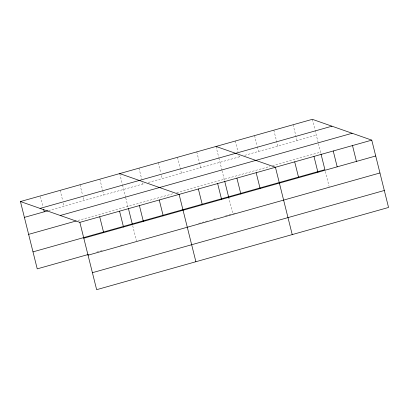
<?xml version="1.0" encoding="UTF-8"?>
<svg xmlns="http://www.w3.org/2000/svg" width="409" height="409" viewBox="0 0 409 409"><rect width="100%" height="100%" fill="white"/><g stroke="black" fill="none" stroke-linecap="round" stroke-linejoin="round"><path stroke-width="0.31" stroke-dasharray="2.04 1.53" d="M48.461 210.604L144.72 183.493M148.334 182.475L241.054 156.361M244.664 155.343L316.31 135.164M77.961 220.477L173.641 193.529M176.652 192.68L269.971 166.397M272.379 165.717L320.544 152.148M96.785 252.087L102.802 250.395M120.246 245.482L122.649 244.802M198.498 223.442L208.13 220.727M213.549 219.198L215.354 218.692M225.589 215.809L231.612 214.112M235.221 213.094L232.813 213.774L228.882 197.997M312.358 119.321L314.94 129.679M315.094 130.287L318.279 143.048M318.427 143.656L320.845 153.36M325.365 171.473L329.148 186.642M293.095 124.745L297.046 140.589M273.825 130.174L277.777 146.013M254.562 135.599L257.143 145.957M257.297 146.565L258.514 151.442M235.298 141.023L238.033 151.995M238.943 155.65L239.245 156.867M216.029 146.453L218.764 157.419M218.917 158.027L221.944 170.18M222.097 170.788L224.515 180.492M196.765 151.877L200.712 167.721M177.496 157.307L181.448 173.145M158.232 162.731L160.814 173.089M161.422 175.527L162.184 178.575M138.968 168.155L141.698 179.127M142.613 182.782L142.915 183.999M119.699 173.585L122.434 184.551M122.588 185.159L125.614 197.312M125.767 197.92L128.186 207.624M132.705 225.737L136.483 240.906M99.847 179.173L102.582 190.144M102.736 190.752L103.799 195.016M80 184.766L82.582 195.124M83.191 197.562L83.947 200.609M60.149 190.354L62.73 200.717M63.339 203.15L64.101 206.197M40.45 196.555L42.884 206.305"/><path stroke-width="0.61" d="M20.45 201.54L312.358 119.321L371.766 140.139L388.55 207.46L96.642 289.679L79.852 222.358L20.45 201.54L37.234 268.861L88.364 254.459M40.051 208.406L331.965 126.192M24.402 217.378L47.858 210.773M60.251 215.487L352.159 133.268M28.635 234.367L76.156 220.983M79.852 222.358L371.766 140.139M33.001 251.872L324.91 169.653L320.999 153.963M83.804 238.202L375.713 155.982M88.042 255.19L379.951 172.971M92.403 272.691L384.317 190.476M216.029 146.453L275.436 167.271L292.22 234.592M119.699 173.585L179.106 194.403L195.891 261.724M352.497 145.568L356.449 161.407M333.233 150.993L337.185 166.836M313.969 156.417L317.916 172.261M294.7 161.846L298.652 177.69M256.167 172.7L260.119 188.539M236.903 178.125L240.85 193.968M224.669 181.095L228.882 197.997M217.634 183.549L221.586 199.393M198.37 188.978L202.322 204.822M159.254 199.996L163.206 215.84M139.403 205.584L143.354 221.427M128.339 208.227L132.25 223.917M119.556 211.177L123.503 227.021M99.704 216.765L103.656 232.609M43.64 209.352L44.249 211.79"/></g></svg>
